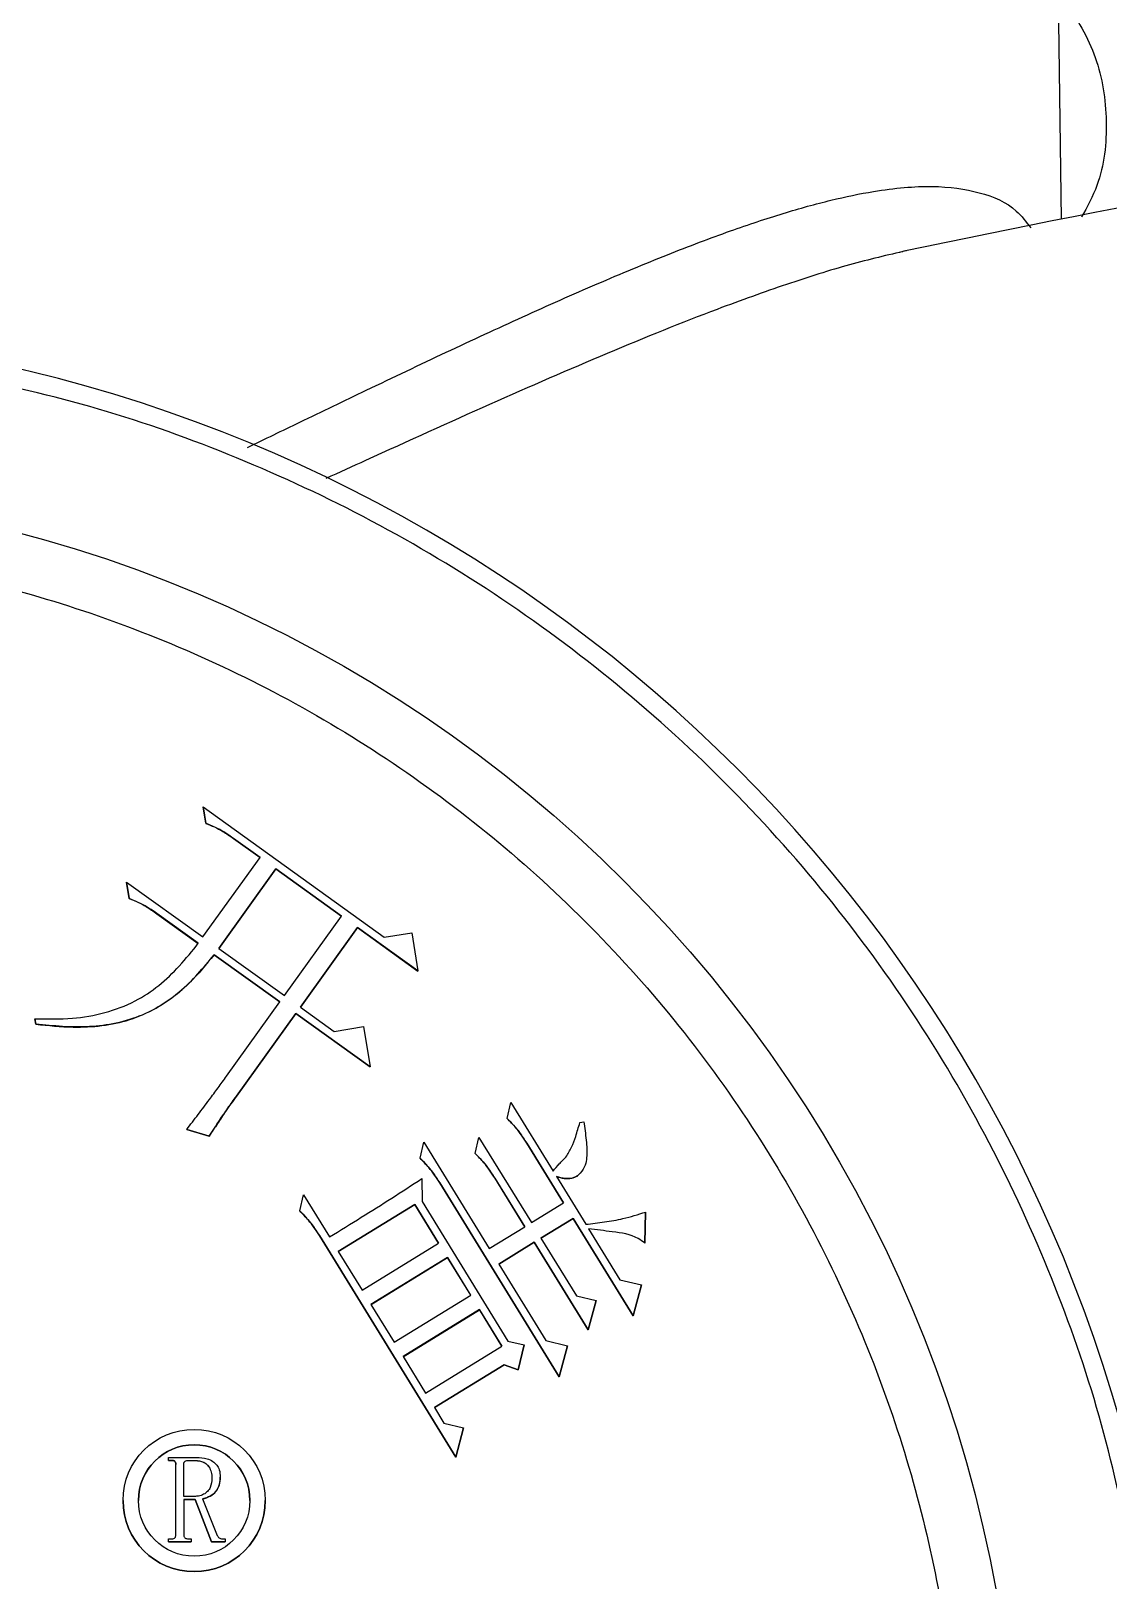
# Model space of a CAD drawing. Header units: millimetres. Extents: x 5659 to 7608, y 3628 to 5007.
# Drawn here: x 7058.3 to 7115.7, y 4781.6 to 4864.2 of the extents above; entities that cross this region are included whole.
import ezdxf

# ---------------------------------------------------------------- set-up
doc = ezdxf.new("R2010")
doc.units = ezdxf.units.MM

msp = doc.modelspace()

# ---------------------------------------------------------------- linework, layer by layer
at = {"color": 7, "linetype": 'Continuous', "lineweight": 25}
for p, q in [((7113.215, 4854.168), (7112.844, 4882.533)), ((7104.563, 4852.397), (7104.761, 4852.433)), ((7067.599, 4821.961), (7067.455, 4822.835)), ((7067.455, 4822.835), (7077.118, 4815.892)), ((7067.455, 4822.835), (7067.455, 4822.833)), ((7067.455, 4822.833), (7067.599, 4821.959)), ((7067.599, 4821.961), (7067.599, 4821.959)), ((7070.491, 4820.14), (7069.078, 4821.155)), ((7069.078, 4821.155), (7069.078, 4821.153)), ((7069.078, 4821.153), (7070.49, 4820.139)), ((7067.445, 4815.902), (7070.491, 4820.14)), ((7071.338, 4819.532), (7068.292, 4815.294)), ((7068.293, 4815.293), (7071.338, 4819.529)), ((7074.842, 4817.015), (7071.338, 4819.532)), ((7071.338, 4819.532), (7071.338, 4819.529)), ((7071.338, 4819.529), (7074.841, 4817.013)), ((7063.52, 4817.952), (7063.376, 4818.825)), ((7063.376, 4818.825), (7067.445, 4815.902)), ((7063.376, 4818.825), (7063.376, 4818.823)), ((7063.376, 4818.823), (7063.52, 4817.95)), ((7063.52, 4817.952), (7063.52, 4817.95)), ((7067.201, 4815.563), (7064.997, 4817.146)), ((7064.997, 4817.146), (7064.997, 4817.143)), ((7064.997, 4817.143), (7067.201, 4815.561)), ((7071.796, 4812.777), (7074.842, 4817.015)), ((7075.689, 4816.406), (7072.643, 4812.168)), ((7072.644, 4812.167), (7075.689, 4816.404)), ((7078.91, 4814.089), (7075.689, 4816.406)), ((7075.689, 4816.406), (7075.689, 4816.404)), ((7075.689, 4816.404), (7078.91, 4814.087)), ((7077.118, 4815.892), (7078.576, 4816.128)), ((7078.576, 4816.128), (7078.91, 4814.089)), ((7068.292, 4815.294), (7071.796, 4812.777)), ((7071.552, 4812.437), (7068.048, 4814.955)), ((7068.048, 4814.955), (7068.048, 4814.952)), ((7068.048, 4814.952), (7071.551, 4812.436)), ((7078.91, 4814.089), (7078.91, 4814.087)), ((7068.708, 4808.482), (7071.552, 4812.437)), ((7072.643, 4812.168), (7074.451, 4810.868)), ((7058.534, 4811.251), (7058.486, 4811.544)), ((7058.486, 4811.544), (7058.486, 4811.542)), ((7058.486, 4811.542), (7058.534, 4811.249)), ((7058.534, 4811.251), (7058.534, 4811.249)), ((7072.399, 4811.829), (7069.232, 4807.421)), ((7069.232, 4807.419), (7072.399, 4811.827)), ((7076.355, 4808.985), (7072.399, 4811.829)), ((7072.399, 4811.829), (7072.399, 4811.827)), ((7072.399, 4811.827), (7076.355, 4808.983)), ((7074.451, 4810.868), (7076.005, 4811.122)), ((7076.005, 4811.122), (7076.355, 4808.985)), ((7076.355, 4808.985), (7076.355, 4808.983)), ((7069.232, 4807.421), (7069.232, 4807.419)), ((7083.661, 4806.226), (7083.866, 4807.084)), ((7083.866, 4807.084), (7086.119, 4803.421)), ((7067.786, 4805.289), (7066.582, 4805.639)), ((7066.582, 4805.639), (7066.582, 4805.637)), ((7066.582, 4805.637), (7067.786, 4805.287)), ((7087.542, 4806.005), (7087.755, 4806.056)), ((7067.786, 4805.289), (7067.786, 4805.287)), ((7079.022, 4804.104), (7079.228, 4804.962)), ((7079.228, 4804.962), (7082.716, 4799.291)), ((7081.958, 4804.361), (7082.163, 4805.221)), ((7082.163, 4805.221), (7084.96, 4800.673)), ((7086.674, 4801.726), (7084.711, 4804.916)), ((7084.711, 4804.916), (7084.711, 4804.914)), ((7084.711, 4804.914), (7086.673, 4801.725)), ((7087.912, 4804.475), (7087.912, 4804.478)), ((7079.117, 4803.023), (7079.13, 4801.808)), ((7084.606, 4800.454), (7083.008, 4803.054)), ((7083.008, 4803.054), (7083.008, 4803.052)), ((7083.008, 4803.052), (7084.605, 4800.454)), ((7086.301, 4803.126), (7087.865, 4800.585)), ((7072.606, 4801.297), (7072.811, 4802.155)), ((7072.811, 4802.155), (7074.191, 4799.91)), ((7086.432, 4792.456), (7080.073, 4802.794)), ((7080.073, 4802.794), (7080.073, 4802.792)), ((7080.073, 4802.792), (7086.432, 4792.454)), ((7078.739, 4801.649), (7074.663, 4799.142)), ((7074.664, 4799.14), (7078.739, 4801.647)), ((7080.013, 4799.581), (7078.739, 4801.649)), ((7078.739, 4801.649), (7078.739, 4801.647)), ((7078.739, 4801.647), (7080.013, 4799.58)), ((7079.13, 4801.808), (7083.71, 4794.364)), ((7084.96, 4800.673), (7086.674, 4801.726)), ((7091.045, 4801.238), (7091.004, 4799.584)), ((7091.004, 4799.582), (7091.045, 4801.236)), ((7091.045, 4801.238), (7091.045, 4801.236)), ((7082.716, 4799.291), (7084.606, 4800.454)), ((7087.182, 4800.899), (7085.469, 4799.846)), ((7085.47, 4799.844), (7087.182, 4800.897)), ((7090.38, 4795.7), (7087.182, 4800.899)), ((7087.182, 4800.899), (7087.182, 4800.897)), ((7087.182, 4800.897), (7090.38, 4795.698)), ((7080.925, 4788.172), (7073.656, 4799.987)), ((7073.656, 4799.987), (7073.656, 4799.985)), ((7073.656, 4799.985), (7080.925, 4788.17)), ((7085.114, 4799.627), (7083.224, 4798.464)), ((7083.225, 4798.462), (7085.114, 4799.625)), ((7087.986, 4794.96), (7085.114, 4799.627)), ((7085.114, 4799.627), (7085.114, 4799.625)), ((7085.114, 4799.625), (7087.986, 4794.958)), ((7085.469, 4799.846), (7087.359, 4796.774)), ((7088.009, 4800.349), (7089.681, 4797.632)), ((7091.004, 4799.584), (7091.004, 4799.582)), ((7074.663, 4799.142), (7075.937, 4797.074)), ((7075.937, 4797.074), (7080.013, 4799.581)), ((7080.484, 4798.813), (7076.407, 4796.306)), ((7076.408, 4796.305), (7080.484, 4798.811)), ((7081.722, 4796.805), (7080.484, 4798.813)), ((7080.484, 4798.813), (7080.484, 4798.811)), ((7080.484, 4798.811), (7081.721, 4796.804)), ((7083.224, 4798.464), (7085.734, 4794.388)), ((7089.681, 4797.632), (7090.827, 4797.359)), ((7090.827, 4797.359), (7090.38, 4795.7)), ((7090.38, 4795.698), (7090.827, 4797.357)), ((7090.827, 4797.359), (7090.827, 4797.357)), ((7076.407, 4796.306), (7077.645, 4794.298)), ((7077.645, 4794.298), (7081.722, 4796.805)), ((7087.359, 4796.774), (7088.41, 4796.522)), ((7088.41, 4796.522), (7087.986, 4794.96)), ((7087.986, 4794.958), (7088.41, 4796.52)), ((7088.41, 4796.522), (7088.41, 4796.52)), ((7082.194, 4796.037), (7078.118, 4793.53)), ((7078.119, 4793.528), (7082.194, 4796.034)), ((7083.391, 4794.087), (7082.194, 4796.037)), ((7082.194, 4796.037), (7082.194, 4796.034)), ((7082.194, 4796.034), (7083.39, 4794.086)), ((7090.38, 4795.7), (7090.38, 4795.698)), ((7087.986, 4794.96), (7087.986, 4794.958)), ((7079.315, 4791.58), (7083.391, 4794.087)), ((7083.71, 4794.364), (7084.57, 4794.162)), ((7084.57, 4794.162), (7084.251, 4792.823)), ((7084.251, 4792.821), (7084.57, 4794.159)), ((7084.57, 4794.162), (7084.57, 4794.159)), ((7085.734, 4794.388), (7086.876, 4794.115)), ((7086.876, 4794.115), (7086.432, 4792.456)), ((7086.432, 4792.454), (7086.876, 4794.113)), ((7086.876, 4794.115), (7086.876, 4794.113)), ((7078.118, 4793.53), (7079.315, 4791.58)), ((7083.509, 4793.101), (7079.787, 4790.812)), ((7079.788, 4790.811), (7083.509, 4793.099)), ((7084.251, 4792.823), (7083.509, 4793.101)), ((7083.509, 4793.101), (7083.509, 4793.099)), ((7083.509, 4793.099), (7084.251, 4792.821)), ((7084.251, 4792.823), (7084.251, 4792.821)), ((7086.432, 4792.456), (7086.432, 4792.454)), ((7079.787, 4790.812), (7080.296, 4789.985)), ((7080.296, 4789.985), (7081.347, 4789.736)), ((7081.347, 4789.736), (7080.925, 4788.172)), ((7080.925, 4788.17), (7081.347, 4789.734)), ((7081.347, 4789.736), (7081.347, 4789.734)), ((7065.608, 4788.003), (7065.608, 4788.16)), ((7065.608, 4788.16), (7067.108, 4788.16)), ((7080.925, 4788.172), (7080.925, 4788.17)), ((7065.766, 4788.003), (7065.608, 4788.003)), ((7065.608, 4788.003), (7065.608, 4788)), ((7065.608, 4788), (7065.766, 4788)), ((7065.766, 4788.003), (7065.766, 4788)), ((7066.003, 4784.029), (7066.003, 4787.792)), ((7066.424, 4786.082), (7066.424, 4787.792)), ((7066.661, 4788.003), (7066.951, 4788.003)), ((7066.661, 4788.003), (7066.661, 4788)), ((7066.661, 4788), (7066.951, 4788)), ((7066.951, 4788.003), (7066.951, 4788)), ((7063.189, 4785.864), (7063.189, 4785.862)), ((7067.003, 4786.082), (7066.424, 4786.082)), ((7067.03, 4785.924), (7066.424, 4785.924)), ((7066.424, 4785.924), (7066.424, 4784.029)), ((7066.424, 4785.921), (7067.03, 4785.921)), ((7067.898, 4783.66), (7067.03, 4785.924)), ((7067.03, 4785.924), (7067.03, 4785.921)), ((7067.03, 4785.921), (7067.898, 4783.658)), ((7067.424, 4785.95), (7068.214, 4784.003)), ((7070.773, 4785.862), (7070.773, 4785.864)), ((7065.608, 4783.66), (7065.608, 4783.818)), ((7065.608, 4783.818), (7065.766, 4783.818)), ((7066.819, 4783.66), (7065.608, 4783.66)), ((7065.608, 4783.66), (7065.608, 4783.658)), ((7065.608, 4783.658), (7066.819, 4783.658)), ((7066.661, 4783.818), (7066.819, 4783.818)), ((7066.819, 4783.818), (7066.819, 4783.66)), ((7066.819, 4783.66), (7066.819, 4783.658)), ((7068.635, 4783.66), (7067.898, 4783.66)), ((7067.898, 4783.66), (7067.898, 4783.658)), ((7067.898, 4783.658), (7068.635, 4783.658)), ((7068.477, 4783.818), (7068.635, 4783.818)), ((7068.635, 4783.818), (7068.635, 4783.66)), ((7068.635, 4783.66), (7068.635, 4783.658))]:
    msp.add_line(p, q, dxfattribs=at)
for centre, radius in [((7039.366, 4768.309), 71.5), ((7066.981, 4785.864), 3.792), ((7066.981, 4785.864), 2.971)]:
    msp.add_circle(centre, radius, dxfattribs=at)
for centre, radius, start, end in [((7240.554, 4209.732), 656.897, 95.489386, 101.924805), ((7039.366, 4768.307), 80, 10.30617, 79.69396), ((7066.981, 4785.862), 2.971, 0.0001, 179.9999), ((7066.981, 4785.862), 3.792, 180.00009, 359.99975)]:
    msp.add_arc(centre, radius, start, end, dxfattribs=at)
for points, knots in [([(7113.436, 4865.842), (7114.038, 4864.849), (7115.242, 4862.862), (7115.744, 4859.388), (7115.45, 4856.393), (7114.592, 4854.822), (7114.288, 4854.266)], [0, 0, 0, 0, 0.281892, 0.563785, 0.845677, 1, 1, 1, 1]), ([(7069.82, 4841.995), (7070.754, 4842.446), (7072.9, 4843.482), (7076.445, 4845.189), (7080.429, 4847.083), (7084.54, 4848.987), (7088.486, 4850.739), (7092.186, 4852.278), (7095.492, 4853.532), (7098.393, 4854.497), (7100.937, 4855.203), (7103.659, 4855.767), (7106.4, 4856.014), (7108.93, 4855.658), (7110.67, 4854.909), (7111.341, 4854.015), (7111.581, 4853.697)], [0, 0, 0, 0, 0.046943, 0.10788, 0.183383, 0.258379, 0.334324, 0.410072, 0.481911, 0.546227, 0.60847, 0.668783, 0.76333, 0.85523, 0.948378, 1, 1, 1, 1]), ([(7104.952, 4852.48), (7103.962, 4852.251), (7101.962, 4851.787), (7098.572, 4850.715), (7094.317, 4849.185), (7089.074, 4847.066), (7082.778, 4844.322), (7077.73, 4842.037), (7074.713, 4840.659), (7074.004, 4840.335)], [0, 0, 0, 0, 0.122639, 0.247741, 0.375779, 0.564507, 0.75334, 0.942007, 1, 1, 1, 1]), ([(7117.092, 4782.443), (7116.565, 4784.939), (7115.503, 4789.976), (7112.964, 4797.353), (7109.695, 4804.595), (7105.632, 4811.574), (7100.821, 4818.177), (7095.328, 4824.271), (7089.234, 4829.763), (7082.631, 4834.575), (7075.652, 4838.638), (7068.41, 4841.907), (7061.033, 4844.446), (7055.996, 4845.508), (7053.5, 4846.034)], [0, 0, 0, 0, 0.0799588, 0.1613715, 0.2441424, 0.3288926, 0.4142166, 0.5, 0.5857784, 0.6711024, 0.7558576, 0.8386237, 0.9200388, 1, 1, 1, 1]), ([(6970.866, 4768.316), (6970.921, 4770.405), (6971.031, 4774.583), (6971.941, 4780.922), (6973.427, 4787.274), (6975.601, 4793.64), (6978.431, 4799.863), (6981.945, 4805.886), (6986.099, 4811.577), (6990.843, 4816.839), (6996.104, 4821.582), (7001.796, 4825.736), (7007.819, 4829.25), (7014.042, 4832.082), (7020.408, 4834.253), (7026.76, 4835.748), (7033.099, 4836.625), (7039.366, 4836.911), (7045.633, 4836.625), (7051.972, 4835.748), (7058.325, 4834.253), (7064.69, 4832.082), (7070.914, 4829.25), (7076.936, 4825.736), (7082.628, 4821.582), (7087.889, 4816.839), (7092.633, 4811.577), (7096.787, 4805.886), (7100.301, 4799.863), (7103.132, 4793.64), (7105.306, 4787.274), (7106.791, 4780.922), (7107.701, 4774.583), (7107.811, 4770.405), (7107.866, 4768.316)], [0, 0, 0, 0, 0.029124, 0.058248, 0.08912, 0.119994, 0.151902, 0.184313, 0.217069, 0.25, 0.282931, 0.315687, 0.348098, 0.380006, 0.410878, 0.441752, 0.470875, 0.5, 0.529123, 0.558248, 0.58912, 0.619994, 0.651902, 0.684313, 0.717069, 0.75, 0.782931, 0.815687, 0.848098, 0.880006, 0.910878, 0.941752, 0.970875, 1, 1, 1, 1]), ([(7069.078, 4821.155), (7068.941, 4821.25), (7068.667, 4821.44), (7068.178, 4821.722), (7067.811, 4821.874), (7067.599, 4821.961)], [0, 0, 0, 0, 0.2959723, 0.5921499, 1, 1, 1, 1]), ([(7067.599, 4821.959), (7067.753, 4821.897), (7068.063, 4821.773), (7068.561, 4821.507), (7068.888, 4821.283), (7069.078, 4821.153)], [0, 0, 0, 0, 0.295994, 0.5922, 1, 1, 1, 1]), ([(7064.997, 4817.146), (7064.86, 4817.241), (7064.586, 4817.431), (7064.097, 4817.712), (7063.732, 4817.864), (7063.52, 4817.952)], [0, 0, 0, 0, 0.296385, 0.592978, 1, 1, 1, 1]), ([(7063.52, 4817.95), (7063.674, 4817.887), (7063.984, 4817.762), (7064.481, 4817.497), (7064.808, 4817.273), (7064.997, 4817.143)], [0, 0, 0, 0, 0.296404, 0.593018, 1, 1, 1, 1]), ([(7058.486, 4811.544), (7059.155, 4811.531), (7060.407, 4811.506), (7062.223, 4811.817), (7064.266, 4812.576), (7065.923, 4813.962), (7066.873, 4815.153), (7067.201, 4815.563)], [0, 0, 0, 0, 0.198997, 0.37265, 0.545625, 0.843257, 1, 1, 1, 1]), ([(7068.048, 4814.955), (7067.625, 4814.437), (7066.559, 4813.134), (7064.336, 4811.569), (7061.395, 4810.984), (7059.486, 4811.162), (7058.534, 4811.251)], [0, 0, 0, 0, 0.185716, 0.467958, 0.734859, 1, 1, 1, 1]), ([(7058.534, 4811.249), (7059.198, 4811.181), (7060.867, 4811.012), (7063.1, 4811.24), (7064.978, 4812.072), (7066.567, 4813.178), (7067.474, 4814.264), (7068.048, 4814.952)], [0, 0, 0, 0, 0.185366, 0.4664547, 0.6092257, 0.7523052, 1, 1, 1, 1]), ([(7066.582, 4805.639), (7066.785, 4805.903), (7067.191, 4806.432), (7067.747, 4807.171), (7068.253, 4807.854), (7068.557, 4808.273), (7068.708, 4808.482)], [0, 0, 0, 0, 0.2816241, 0.5632509, 0.7816188, 1, 1, 1, 1]), ([(7069.232, 4807.421), (7069.039, 4807.15), (7068.694, 4806.664), (7068.214, 4805.951), (7067.929, 4805.51), (7067.786, 4805.289)], [0, 0, 0, 0, 0.388154, 0.694028, 1, 1, 1, 1]), ([(7067.786, 4805.287), (7067.967, 4805.567), (7068.291, 4806.068), (7068.775, 4806.777), (7069.08, 4807.205), (7069.232, 4807.419)], [0, 0, 0, 0, 0.3881545, 0.6940292, 1, 1, 1, 1]), ([(7084.711, 4804.916), (7084.621, 4805.056), (7084.44, 4805.336), (7084.1, 4805.784), (7083.821, 4806.064), (7083.661, 4806.226)], [0, 0, 0, 0, 0.297034, 0.594269, 1, 1, 1, 1]), ([(7083.661, 4806.224), (7083.779, 4806.106), (7084.017, 4805.872), (7084.371, 4805.435), (7084.587, 4805.104), (7084.711, 4804.914)], [0, 0, 0, 0, 0.297059, 0.59435, 1, 1, 1, 1]), ([(7086.802, 4804.166), (7086.909, 4804.341), (7087.121, 4804.69), (7087.342, 4805.319), (7087.47, 4805.76), (7087.542, 4806.005)], [0, 0, 0, 0, 0.308082, 0.61489, 1, 1, 1, 1]), ([(7087.755, 4806.056), (7087.8, 4805.726), (7087.888, 4805.09), (7087.941, 4804.313), (7087.844, 4803.701), (7087.636, 4803.379), (7087.467, 4803.211), (7087.418, 4803.162)], [0, 0, 0, 0, 0.328754, 0.633799, 0.764636, 0.93153, 1, 1, 1, 1]), ([(7080.073, 4802.794), (7079.982, 4802.934), (7079.801, 4803.214), (7079.461, 4803.663), (7079.183, 4803.943), (7079.022, 4804.104)], [0, 0, 0, 0, 0.297034, 0.594269, 1, 1, 1, 1]), ([(7079.022, 4804.102), (7079.141, 4803.985), (7079.378, 4803.75), (7079.732, 4803.313), (7079.948, 4802.983), (7080.073, 4802.792)], [0, 0, 0, 0, 0.297059, 0.59435, 1, 1, 1, 1]), ([(7083.008, 4803.054), (7082.918, 4803.194), (7082.737, 4803.474), (7082.397, 4803.921), (7082.118, 4804.2), (7081.958, 4804.361)], [0, 0, 0, 0, 0.29737, 0.594968, 1, 1, 1, 1]), ([(7081.958, 4804.359), (7082.076, 4804.242), (7082.314, 4804.007), (7082.67, 4803.572), (7082.885, 4803.242), (7083.008, 4803.052)], [0, 0, 0, 0, 0.297389, 0.595041, 1, 1, 1, 1]), ([(7086.119, 4803.421), (7086.225, 4803.551), (7086.385, 4803.747), (7086.62, 4803.989), (7086.741, 4804.107), (7086.802, 4804.166)], [0, 0, 0, 0, 0.498374, 0.749082, 1, 1, 1, 1]), ([(7074.191, 4799.91), (7074.758, 4800.26), (7075.868, 4800.946), (7077.518, 4801.971), (7078.584, 4802.672), (7079.117, 4803.023)], [0, 0, 0, 0, 0.343183, 0.671556, 1, 1, 1, 1]), ([(7087.418, 4803.162), (7087.29, 4803.107), (7087.008, 4802.987), (7086.613, 4803.04), (7086.378, 4803.104), (7086.301, 4803.126)], [0, 0, 0, 0, 0.360389, 0.789524, 1, 1, 1, 1]), ([(7086.301, 4803.123), (7086.433, 4803.089), (7086.698, 4803.018), (7087.093, 4803.008), (7087.319, 4803.113), (7087.418, 4803.159)], [0, 0, 0, 0, 0.356585, 0.716364, 1, 1, 1, 1]), ([(7073.656, 4799.987), (7073.566, 4800.127), (7073.385, 4800.407), (7073.045, 4800.855), (7072.767, 4801.135), (7072.606, 4801.297)], [0, 0, 0, 0, 0.297034, 0.594269, 1, 1, 1, 1]), ([(7072.606, 4801.295), (7072.725, 4801.177), (7072.962, 4800.943), (7073.316, 4800.506), (7073.532, 4800.176), (7073.656, 4799.985)], [0, 0, 0, 0, 0.297059, 0.59435, 1, 1, 1, 1]), ([(7087.865, 4800.585), (7088.196, 4800.624), (7088.859, 4800.701), (7089.931, 4800.879), (7090.647, 4801.109), (7091.045, 4801.238)], [0, 0, 0, 0, 0.30739, 0.614857, 1, 1, 1, 1]), ([(7091.004, 4799.584), (7090.89, 4799.669), (7090.394, 4800.043), (7089.312, 4800.178), (7088.427, 4800.294), (7088.009, 4800.349)], [0, 0, 0, 0, 0.1355582, 0.5925172, 1, 1, 1, 1]), ([(7067.108, 4788.16), (7067.297, 4788.151), (7067.601, 4788.136), (7067.969, 4787.97), (7068.198, 4787.763), (7068.348, 4787.469), (7068.363, 4787.241), (7068.372, 4787.108)], [0, 0, 0, 0, 0.300185, 0.484444, 0.635934, 0.787745, 1, 1, 1, 1]), ([(7066.003, 4787.792), (7066.002, 4787.823), (7065.999, 4787.872), (7065.969, 4787.933), (7065.93, 4787.971), (7065.861, 4788), (7065.805, 4788.001), (7065.766, 4788.003)], [0, 0, 0, 0, 0.250411, 0.398556, 0.54744, 0.686236, 1, 1, 1, 1]), ([(7065.766, 4788), (7065.804, 4787.999), (7065.86, 4787.997), (7065.93, 4787.969), (7065.97, 4787.931), (7065.997, 4787.874), (7066.002, 4787.826), (7066.003, 4787.795), (7066.003, 4787.79)], [0, 0, 0, 0, 0.304676, 0.455037, 0.606549, 0.74539, 0.96037, 1, 1, 1, 1]), ([(7066.424, 4787.792), (7066.426, 4787.819), (7066.429, 4787.865), (7066.46, 4787.925), (7066.51, 4787.969), (7066.579, 4787.999), (7066.634, 4788.001), (7066.661, 4788.003)], [0, 0, 0, 0, 0.2228941, 0.3848357, 0.547319, 0.7730719, 1, 1, 1, 1]), ([(7066.424, 4787.79), (7066.426, 4787.817), (7066.429, 4787.863), (7066.46, 4787.923), (7066.51, 4787.967), (7066.579, 4787.997), (7066.634, 4787.999), (7066.661, 4788)], [0, 0, 0, 0, 0.222894, 0.384836, 0.547319, 0.773072, 1, 1, 1, 1]), ([(7066.951, 4788.003), (7067.092, 4787.995), (7067.319, 4787.983), (7067.604, 4787.846), (7067.79, 4787.647), (7067.908, 4787.372), (7067.919, 4787.164), (7067.924, 4787.055)], [0, 0, 0, 0, 0.2723579, 0.4349177, 0.5983033, 0.7904262, 1, 1, 1, 1]), ([(7066.951, 4788), (7067.092, 4787.993), (7067.319, 4787.981), (7067.604, 4787.844), (7067.79, 4787.645), (7067.908, 4787.37), (7067.919, 4787.162), (7067.924, 4787.053)], [0, 0, 0, 0, 0.272358, 0.434918, 0.598303, 0.790426, 1, 1, 1, 1]), ([(7067.924, 4787.055), (7067.913, 4786.885), (7067.897, 4786.626), (7067.702, 4786.337), (7067.483, 4786.178), (7067.241, 4786.092), (7067.074, 4786.085), (7067.003, 4786.082)], [0, 0, 0, 0, 0.330883, 0.501179, 0.670916, 0.859688, 1, 1, 1, 1]), ([(7068.372, 4787.108), (7068.362, 4786.96), (7068.346, 4786.702), (7068.175, 4786.367), (7067.912, 4786.129), (7067.649, 4785.99), (7067.472, 4785.958), (7067.424, 4785.95)], [0, 0, 0, 0, 0.267946, 0.469277, 0.670405, 0.911995, 1, 1, 1, 1]), ([(7067.424, 4785.948), (7067.568, 4785.987), (7067.839, 4786.061), (7068.14, 4786.32), (7068.33, 4786.654), (7068.368, 4786.925), (7068.371, 4787.086), (7068.372, 4787.106)], [0, 0, 0, 0, 0.270802, 0.509211, 0.705077, 0.963383, 1, 1, 1, 1]), ([(7065.766, 4783.818), (7065.812, 4783.82), (7065.875, 4783.823), (7065.947, 4783.862), (7065.983, 4783.909), (7066.001, 4783.968), (7066.003, 4784.01), (7066.003, 4784.029)], [0, 0, 0, 0, 0.364031, 0.510061, 0.655864, 0.843841, 1, 1, 1, 1]), ([(7066.424, 4784.029), (7066.426, 4784.004), (7066.429, 4783.958), (7066.458, 4783.899), (7066.506, 4783.854), (7066.576, 4783.824), (7066.631, 4783.82), (7066.661, 4783.818)], [0, 0, 0, 0, 0.210223, 0.375759, 0.542534, 0.746796, 1, 1, 1, 1]), ([(7068.214, 4784.003), (7068.227, 4783.978), (7068.254, 4783.928), (7068.312, 4783.865), (7068.389, 4783.825), (7068.446, 4783.821), (7068.477, 4783.818)], [0, 0, 0, 0, 0.249458, 0.50098, 0.731039, 1, 1, 1, 1])]:
    msp.add_open_spline(points, degree=3, knots=knots, dxfattribs=at)

doc.saveas('drawing.dxf')
